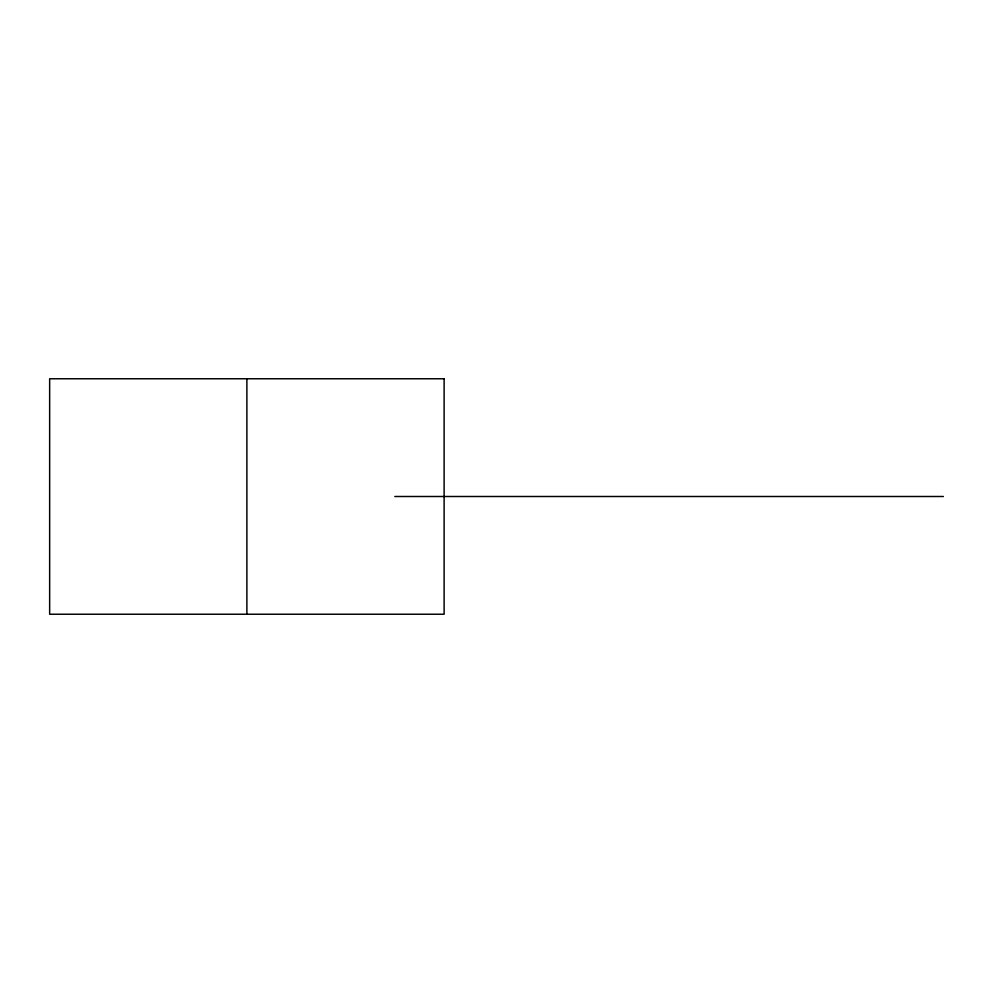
<?xml version="1.0" encoding="UTF-8"?>
<svg xmlns="http://www.w3.org/2000/svg" width="993" height="993" viewBox="0 0 993 993"><rect width="100%" height="100%" fill="white"/><g stroke="black" fill="none" stroke-linecap="round" stroke-linejoin="round"><path stroke-width="1.49" d="M394.817 496.5L943.35 496.5M246.885 378.767L246.885 614.233M444.119 378.767L49.65 378.767L49.65 614.233L444.119 614.233L444.119 378.767"/></g></svg>
